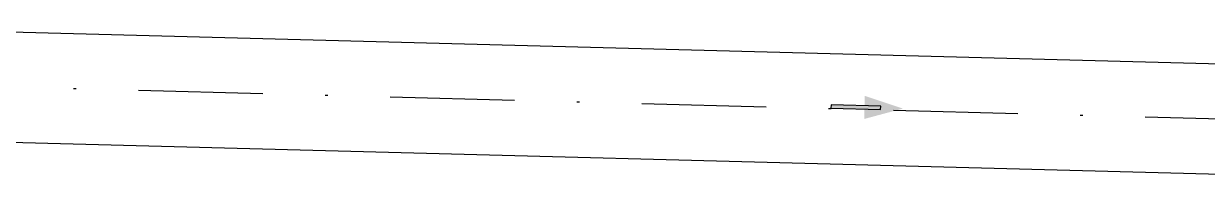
# Model space of a CAD drawing. Extents: x -160 to 364724, y -100 to 7353297.
# Drawn here: x 362044.62 to 362092.11, y 7349221.15 to 7349227.53 of the extents above; entities that cross this region are included whole.
import ezdxf

# ---------------------------------------------------------------- set-up
doc = ezdxf.new("R2010")
doc.units = 0
doc.header["$LTSCALE"] = 5
doc.linetypes.add('HIDDEN', pattern=[0.375, 0.25, -0.125])
doc.linetypes.add('SGC_DASHDOT', pattern=[1, 0.5, -0.25, 0, -0.25])
doc.layers.add('SGC-Eixos', color=253, linetype='SGC_DASHDOT')
doc.layers.add('SGC-Tubos (Desenho Bifilar)', color=3, linetype='Continuous')

msp = doc.modelspace()

# ---------------------------------------------------------------- hatches: boundary and pattern name
at = {"linetype": 'HIDDEN', "ltscale": 40}
for points in [[(362078.368, 7349224.619), (362079.897, 7349224.112), (362078.342, 7349223.693)], [(362079.008, 7349224.206), (362079.001, 7349224.074), (362077.008, 7349224.131), (362077.015, 7349224.262)]]:
    msp.add_hatch(color=256, dxfattribs=at).paths.add_polyline_path(points)

# ---------------------------------------------------------------- linework, layer by layer
for p, q in [((362077.015, 7349224.262), (362077.008, 7349224.131)), ((362077.008, 7349224.131), (362079.001, 7349224.074)), ((362079.008, 7349224.206), (362077.015, 7349224.262)), ((362079.001, 7349224.074), (362079.008, 7349224.206))]:
    msp.add_line(p, q, dxfattribs=at)
at = {"layer": 'SGC-Eixos', "ltscale": 2}
msp.add_line((362029.03, 7349225.383), (362105.157, 7349223.365), dxfattribs=at)
at = {"layer": 'SGC-Tubos (Desenho Bifilar)'}
for p, q in [((362031.828, 7349227.526), (362105.157, 7349225.585)), ((362036.24, 7349222.962), (362105.157, 7349221.145))]:
    msp.add_line(p, q, dxfattribs=at)

doc.saveas('drawing.dxf')
